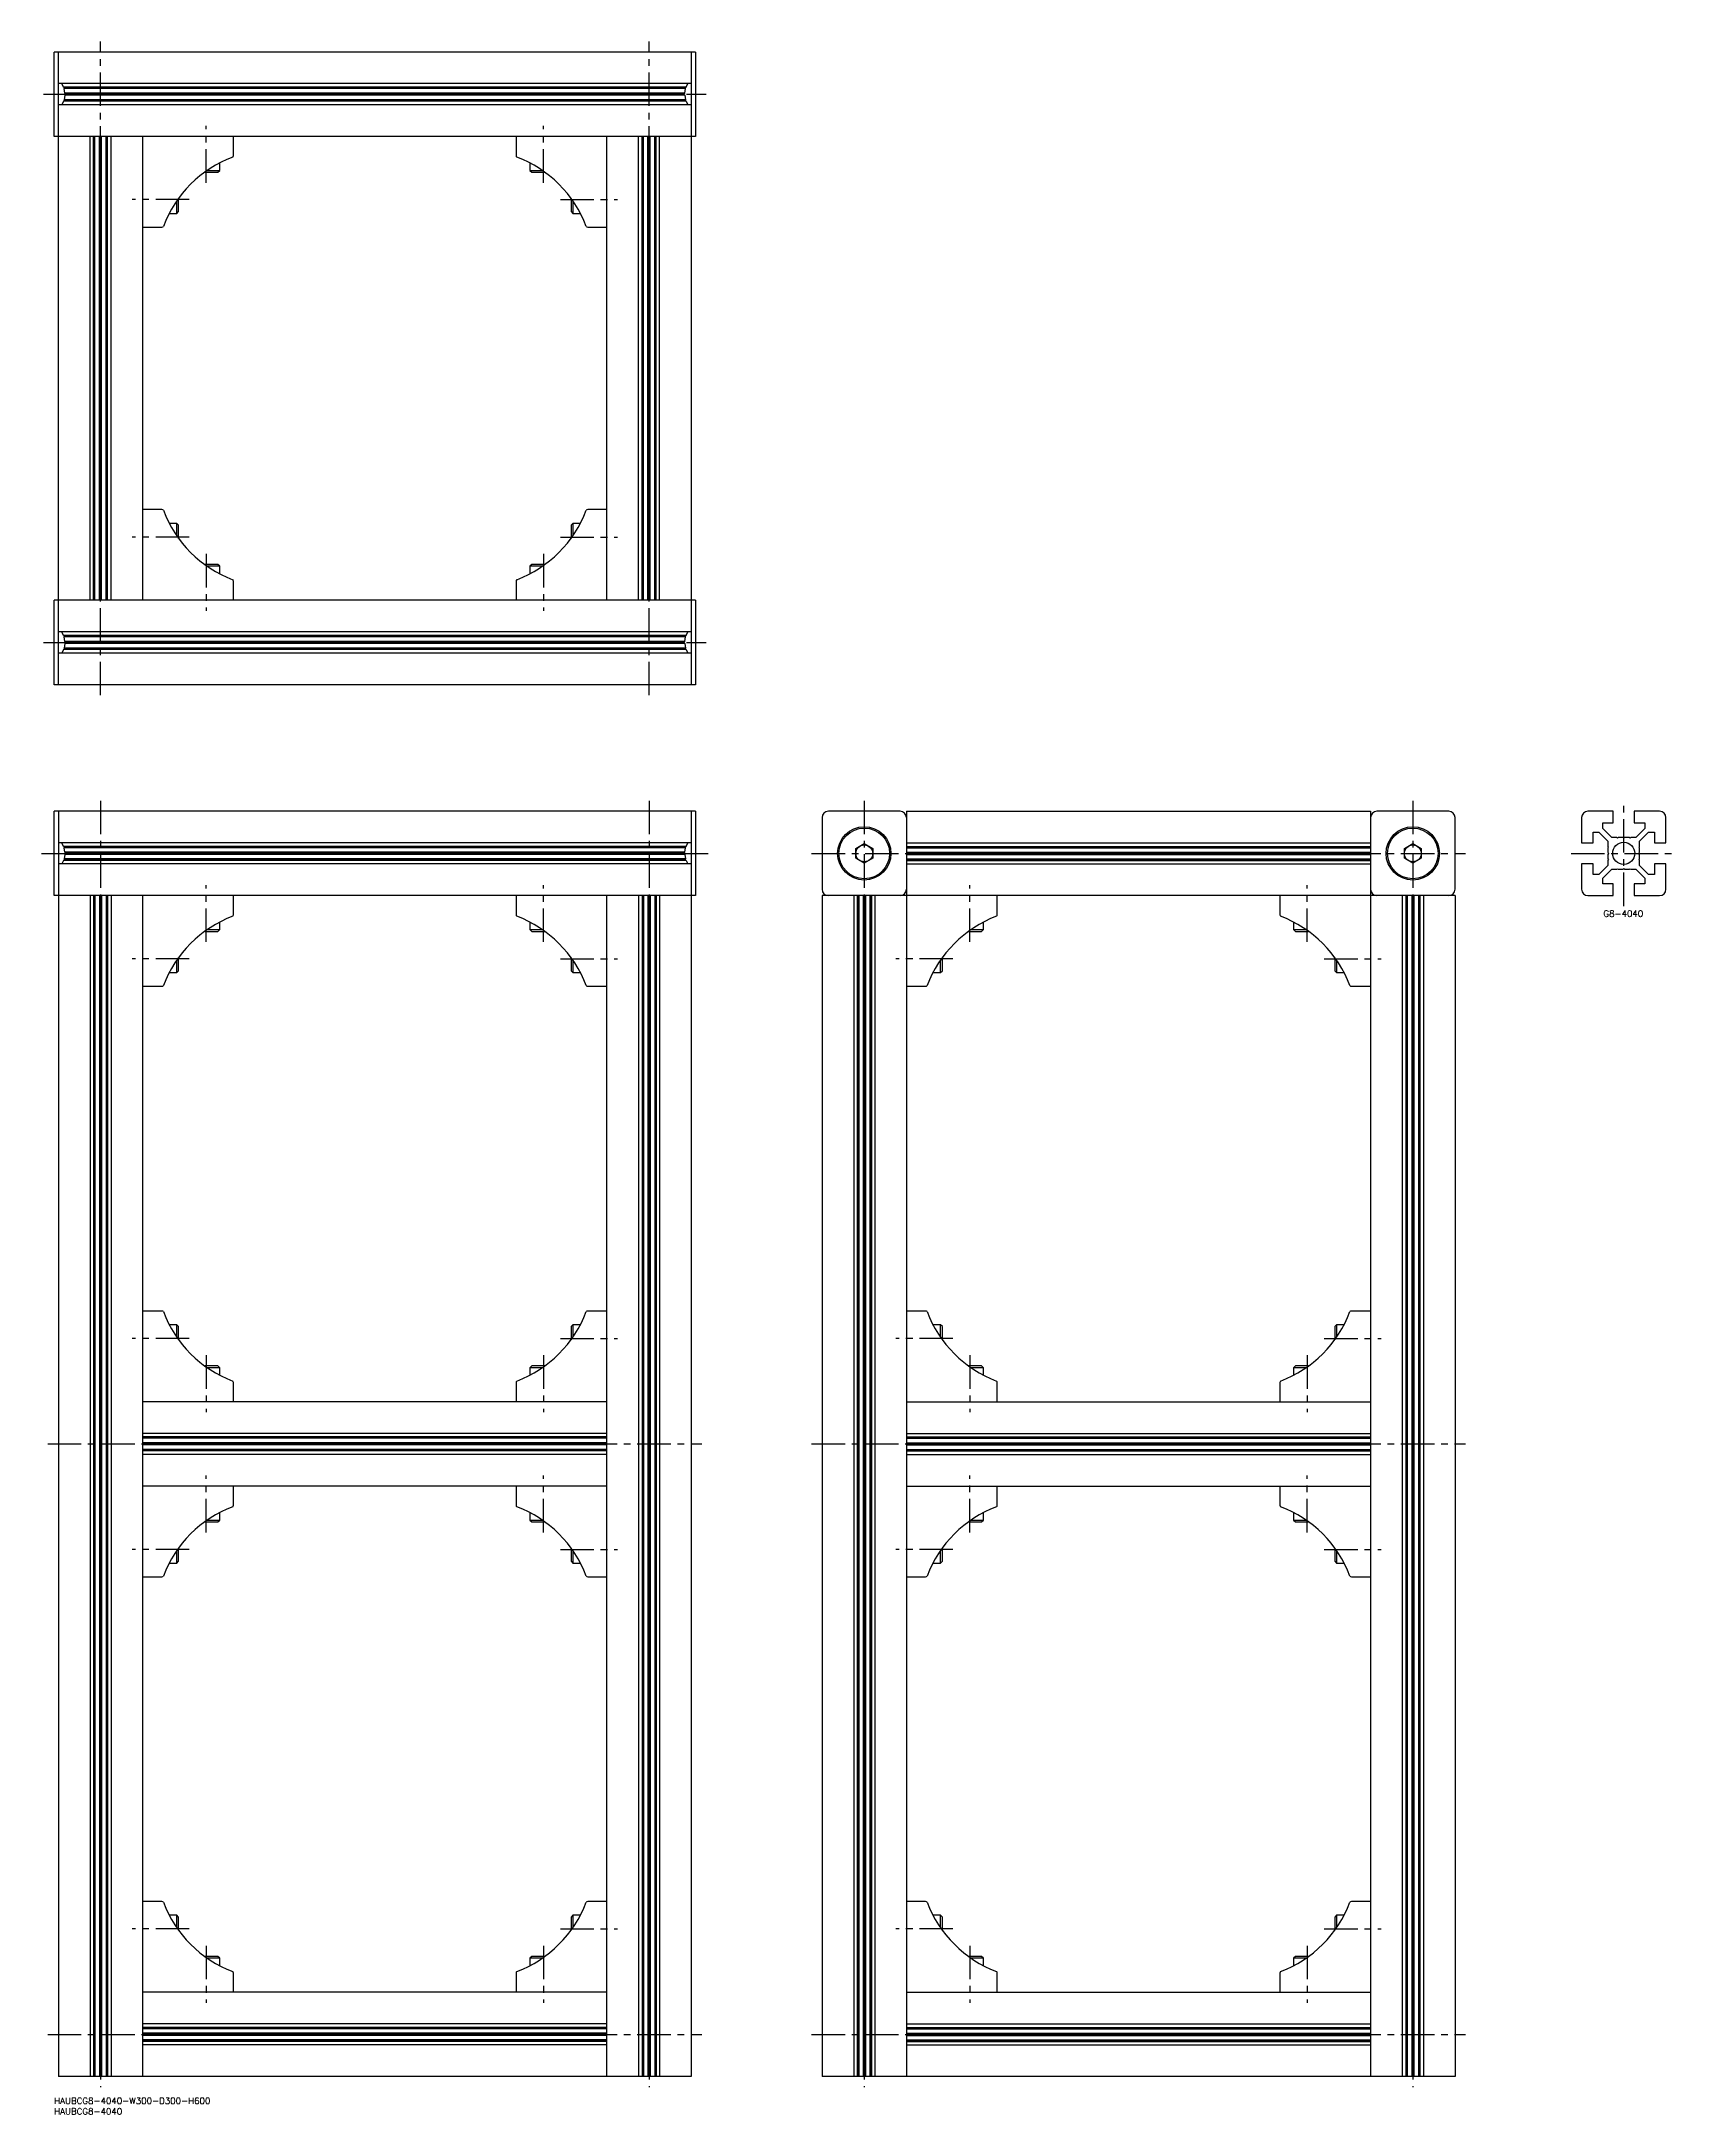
# Model space of a CAD drawing. Extents: x -6 to 769, y -8 to 975.
import ezdxf

# ---------------------------------------------------------------- set-up
doc = ezdxf.new("R2010")
doc.units = 0
doc.header["$LTSCALE"] = 0.5
doc.linetypes.add('CENTER', pattern=[50.8, 31.75, -6.35, 6.35, -6.35])
for name, color, linetype in [('MSM_CENTER', 1, 'CENTER'), ('MSM_CONTINUOUS', 7, 'CONTINUOUS'), ('MSM_PART_NUMBER', 7, 'CONTINUOUS')]:
    doc.layers.add(name, color=color, linetype=linetype)
doc.styles.get("Standard").update_dxf_attribs({"font": 'txt.shx', "height": 3, "bigfont": 'bigfont.shx'})

# ---------------------------------------------------------------- blocks, each defined once
blk = doc.blocks.new('*U8')
at = {"layer": 'MSM_PART_NUMBER'}
blk.add_text('HAUBCG8-4040-W300-D300-H600', height=3, dxfattribs=at).set_placement((0, -3))
blk = doc.blocks.new('*U9')
at = {"layer": 'MSM_PART_NUMBER'}
blk.add_text('HAUBCG8-4040', height=3, dxfattribs=at).set_placement((0, -8))
blk = doc.blocks.new('*U10')
at = {"layer": 'MSM_PART_NUMBER'}
blk.add_text('G8-4040', height=3, dxfattribs=at).set_placement((734.34, 559.97))

msp = doc.modelspace()

# ---------------------------------------------------------------- linework, layer by layer
at = {"layer": 'MSM_CENTER'}
for p, q in [((22, 665), (22, 975)), ((282, 665), (282, 975)), ((-5, 950), (309, 950)), ((72, 908), (72, 935)), ((232, 908), (232, 935)), ((64, 900), (37, 900)), ((240, 900), (267, 900)), ((64, 740), (37, 740)), ((240, 740), (267, 740)), ((72, 732), (72, 705)), ((232, 732), (232, 705)), ((-5, 690), (309, 690)), ((22, 615), (22, 5)), ((282, 615), (282, 5)), ((384, 615), (384, 5)), ((644, 615), (644, 5)), ((744, 565), (744, 615)), ((-6, 590), (310, 590)), ((359, 590), (669, 590)), ((719, 590), (769, 590)), ((72, 548), (72, 575)), ((232, 548), (232, 575)), ((434, 548), (434, 575)), ((594, 548), (594, 575)), ((64, 540), (37, 540)), ((240, 540), (267, 540)), ((426, 540), (399, 540)), ((602, 540), (629, 540)), ((64, 360), (37, 360)), ((240, 360), (267, 360)), ((426, 360), (399, 360)), ((602, 360), (629, 360)), ((72, 352), (72, 325)), ((232, 352), (232, 325)), ((434, 352), (434, 325)), ((594, 352), (594, 325)), ((-3, 310), (307, 310)), ((359, 310), (669, 310)), ((72, 268), (72, 295)), ((232, 268), (232, 295)), ((434, 268), (434, 295)), ((594, 268), (594, 295)), ((64, 260), (37, 260)), ((240, 260), (267, 260)), ((426, 260), (399, 260)), ((602, 260), (629, 260)), ((64, 80), (37, 80)), ((240, 80), (267, 80)), ((426, 80), (399, 80)), ((602, 80), (629, 80)), ((72, 72), (72, 45)), ((232, 72), (232, 45)), ((434, 72), (434, 45)), ((594, 72), (594, 45)), ((-3, 30), (307, 30)), ((359, 30), (669, 30))]:
    msp.add_line(p, q, dxfattribs=at)
at = {"layer": 'MSM_CONTINUOUS'}
for p, q in [((304, 970), (0, 970)), ((0, 930), (0, 970)), ((2, 670), (2, 970)), ((302, 970), (302, 670)), ((304, 970), (304, 930)), ((302, 955), (2, 955)), ((4.44, 953.35), (3.63, 955.01)), ((299.56, 953.35), (300.37, 955.01)), ((302, 945), (2, 945)), ((4.44, 946.65), (3.63, 944.99)), ((299.56, 953.35), (4.44, 953.35)), ((4.44, 953.35), (4.76, 953)), ((4.76, 947), (4.44, 946.65)), ((299.56, 946.65), (4.44, 946.65)), ((4.76, 953), (4.69, 952.65)), ((299.31, 952.65), (4.69, 952.65)), ((5.13, 950.52), (4.69, 952.65)), ((5.13, 949.48), (4.69, 947.35)), ((299.31, 947.35), (4.69, 947.35)), ((4.69, 947.35), (4.76, 947)), ((299.24, 953), (4.76, 953)), ((299.24, 947), (4.76, 947)), ((298.87, 950.52), (5.13, 950.52)), ((5.13, 950.52), (5.45, 950)), ((5.45, 950), (5.13, 949.48)), ((298.87, 949.48), (5.13, 949.48)), ((298.55, 950), (5.45, 950)), ((298.55, 950), (298.87, 950.52)), ((298.87, 949.48), (298.55, 950)), ((298.87, 950.52), (299.31, 952.65)), ((298.87, 949.48), (299.31, 947.35)), ((299.24, 953), (299.56, 953.35)), ((299.31, 952.65), (299.24, 953)), ((299.24, 947), (299.31, 947.35)), ((299.56, 946.65), (299.24, 947)), ((299.56, 946.65), (300.37, 944.99)), ((304, 930), (0, 930)), ((17, 710), (17, 930)), ((18.65, 710), (18.65, 930)), ((19, 710), (19, 930)), ((19.35, 710), (19.35, 930)), ((21.48, 710), (21.48, 930)), ((22, 710), (22, 930)), ((22.52, 710), (22.52, 930)), ((24.65, 710), (24.65, 930)), ((25, 710), (25, 930)), ((25.35, 710), (25.35, 930)), ((27, 710), (27, 930)), ((42, 710), (42, 930)), ((85, 920.91), (85, 930)), ((219, 930), (219, 920.91)), ((262, 710), (262, 930)), ((277, 710), (277, 930)), ((278.65, 710), (278.65, 930)), ((279, 710), (279, 930)), ((279.35, 710), (279.35, 930)), ((281.48, 710), (281.48, 930)), ((282, 710), (282, 930)), ((282.52, 710), (282.52, 930)), ((284.65, 710), (284.65, 930)), ((285, 710), (285, 930)), ((285.35, 710), (285.35, 930)), ((287, 710), (287, 930)), ((78.5, 913.87), (78.5, 917.42)), ((225.5, 917.42), (225.5, 913.87)), ((71.39, 913), (77.63, 913)), ((72.61, 913.87), (78.5, 913.87)), ((77.63, 913), (78.5, 913.87)), ((225.5, 913.87), (226.37, 913)), ((225.5, 913.87), (231.39, 913.87)), ((226.37, 913), (232.61, 913)), ((58.13, 893.5), (58.13, 899.39)), ((59, 894.37), (59, 900.61)), ((245, 900.61), (245, 894.37)), ((245.87, 899.39), (245.87, 893.5)), ((42, 887), (51.09, 887)), ((54.58, 893.5), (58.13, 893.5)), ((58.13, 893.5), (59, 894.37)), ((245, 894.37), (245.87, 893.5)), ((245.87, 893.5), (249.42, 893.5)), ((252.91, 887), (262, 887)), ((51.09, 753), (42, 753)), ((262, 753), (252.91, 753)), ((58.13, 746.5), (54.58, 746.5)), ((59, 745.63), (58.13, 746.5)), ((58.13, 740.61), (58.13, 746.5)), ((59, 739.39), (59, 745.63)), ((245.87, 746.5), (245, 745.63)), ((245, 745.63), (245, 739.39)), ((249.42, 746.5), (245.87, 746.5)), ((245.87, 746.5), (245.87, 740.61)), ((77.63, 727), (71.39, 727)), ((78.5, 726.13), (72.61, 726.13)), ((78.5, 726.13), (77.63, 727)), ((78.5, 722.58), (78.5, 726.13)), ((85, 710), (85, 719.09)), ((219, 719.09), (219, 710)), ((226.37, 727), (225.5, 726.13)), ((225.5, 726.13), (225.5, 722.58)), ((231.39, 726.13), (225.5, 726.13)), ((232.61, 727), (226.37, 727)), ((0, 670), (0, 710)), ((304, 710), (0, 710)), ((304, 710), (304, 670)), ((302, 695), (2, 695)), ((4.44, 693.35), (3.63, 695.01)), ((299.56, 693.35), (4.44, 693.35)), ((4.44, 693.35), (4.76, 693)), ((4.76, 693), (4.69, 692.65)), ((299.31, 692.65), (4.69, 692.65)), ((5.13, 690.52), (4.69, 692.65)), ((5.13, 689.48), (4.69, 687.35)), ((299.24, 693), (4.76, 693)), ((298.87, 690.52), (5.13, 690.52)), ((5.13, 690.52), (5.45, 690)), ((5.45, 690), (5.13, 689.48)), ((298.87, 689.48), (5.13, 689.48)), ((298.55, 690), (5.45, 690)), ((298.55, 690), (298.87, 690.52)), ((298.87, 689.48), (298.55, 690)), ((298.87, 690.52), (299.31, 692.65)), ((298.87, 689.48), (299.31, 687.35)), ((299.24, 693), (299.56, 693.35)), ((299.31, 692.65), (299.24, 693)), ((299.56, 693.35), (300.37, 695.01)), ((302, 685), (2, 685)), ((4.44, 686.65), (3.63, 684.99)), ((4.76, 687), (4.44, 686.65)), ((299.56, 686.65), (4.44, 686.65)), ((299.31, 687.35), (4.69, 687.35)), ((4.69, 687.35), (4.76, 687)), ((299.24, 687), (4.76, 687)), ((299.24, 687), (299.31, 687.35)), ((299.56, 686.65), (299.24, 687)), ((299.56, 686.65), (300.37, 684.99)), ((304, 670), (0, 670)), ((0, 570), (0, 610)), ((304, 610), (0, 610)), ((2, 610), (2, 10)), ((302, 610), (302, 10)), ((304, 610), (304, 570)), ((401, 610), (367, 610)), ((404, 610), (404, 10)), ((404, 610), (624, 610)), ((624, 610), (624, 10)), ((661, 610), (627, 610)), ((739, 610), (727, 610)), ((739, 604.5), (739, 610)), ((761, 610), (749, 610)), ((749, 610), (749, 604.5)), ((364, 607), (364, 573)), ((664, 573), (664, 607)), ((724, 607), (724, 595)), ((729.5, 600), (732.23, 600)), ((729.5, 595), (729.5, 600)), ((732.23, 600), (736.5, 595.73)), ((734, 601.77), (734, 604.5)), ((734, 604.5), (739, 604.5)), ((738.27, 597.5), (734, 601.77)), ((749, 604.5), (754, 604.5)), ((754, 601.77), (749.73, 597.5)), ((751.5, 595.73), (755.77, 600)), ((754, 604.5), (754, 601.77)), ((755.77, 600), (758.5, 600)), ((758.5, 600), (758.5, 595)), ((764, 595), (764, 607)), ((302, 595), (2, 595)), ((4.44, 593.35), (3.63, 595.01)), ((299.56, 593.35), (4.44, 593.35)), ((4.44, 593.35), (4.76, 593)), ((4.76, 593), (4.69, 592.65)), ((299.31, 592.65), (4.69, 592.65)), ((5.13, 590.52), (4.69, 592.65)), ((299.24, 593), (4.76, 593)), ((298.87, 590.52), (5.13, 590.52)), ((5.13, 590.52), (5.45, 590)), ((5.45, 590), (5.13, 589.48)), ((298.55, 590), (5.45, 590)), ((298.55, 590), (298.87, 590.52)), ((298.87, 589.48), (298.55, 590)), ((298.87, 590.52), (299.31, 592.65)), ((299.24, 593), (299.56, 593.35)), ((299.31, 592.65), (299.24, 593)), ((299.56, 593.35), (300.37, 595.01)), ((380, 592.31), (384, 594.62)), ((380, 587.69), (380, 592.31)), ((384, 594.62), (388, 592.31)), ((388, 592.31), (388, 587.69)), ((404, 595), (624, 595)), ((404, 593.35), (624, 593.35)), ((404, 593), (624, 593)), ((404, 592.65), (624, 592.65)), ((404, 590.52), (624, 590.52)), ((404, 590), (624, 590)), ((640, 592.31), (644, 594.62)), ((640, 587.69), (640, 592.31)), ((644, 594.62), (648, 592.31)), ((648, 592.31), (648, 587.69)), ((724, 595), (729.5, 595)), ((736.5, 595.73), (736.5, 593.35)), ((736.5, 593.35), (736.7, 593)), ((736.7, 593), (736.5, 592.65)), ((736.5, 592.65), (736.5, 590.52)), ((736.5, 590.52), (736.8, 590)), ((736.8, 590), (736.5, 589.48)), ((740.65, 597.5), (738.27, 597.5)), ((741, 597.3), (740.65, 597.5)), ((741.35, 597.5), (741, 597.3)), ((743.48, 597.5), (741.35, 597.5)), ((744, 597.2), (743.48, 597.5)), ((744.52, 597.5), (744, 597.2)), ((746.65, 597.5), (744.52, 597.5)), ((747, 597.3), (746.65, 597.5)), ((747.35, 597.5), (747, 597.3)), ((749.73, 597.5), (747.35, 597.5)), ((751.2, 590), (751.5, 590.52)), ((751.5, 589.48), (751.2, 590)), ((751.3, 593), (751.5, 593.35)), ((751.5, 592.65), (751.3, 593)), ((751.5, 593.35), (751.5, 595.73)), ((751.5, 590.52), (751.5, 592.65)), ((758.5, 595), (764, 595)), ((302, 585), (2, 585)), ((4.44, 586.65), (3.63, 584.99)), ((4.76, 587), (4.44, 586.65)), ((299.56, 586.65), (4.44, 586.65)), ((5.13, 589.48), (4.69, 587.35)), ((299.31, 587.35), (4.69, 587.35)), ((4.69, 587.35), (4.76, 587)), ((299.24, 587), (4.76, 587)), ((298.87, 589.48), (5.13, 589.48)), ((298.87, 589.48), (299.31, 587.35)), ((299.24, 587), (299.31, 587.35)), ((299.56, 586.65), (299.24, 587)), ((299.56, 586.65), (300.37, 584.99)), ((384, 585.38), (380, 587.69)), ((388, 587.69), (384, 585.38)), ((404, 589.48), (624, 589.48)), ((404, 587.35), (624, 587.35)), ((404, 587), (624, 587)), ((404, 586.65), (624, 586.65)), ((404, 585), (624, 585)), ((644, 585.38), (640, 587.69)), ((648, 587.69), (644, 585.38)), ((729.5, 585), (724, 585)), ((724, 585), (724, 573)), ((729.5, 580), (729.5, 585)), ((732.23, 580), (729.5, 580)), ((736.5, 584.27), (732.23, 580)), ((734, 578.23), (738.27, 582.5)), ((736.5, 589.48), (736.5, 587.35)), ((736.5, 587.35), (736.7, 587)), ((736.7, 587), (736.5, 586.65)), ((736.5, 586.65), (736.5, 584.27)), ((738.27, 582.5), (740.65, 582.5)), ((740.65, 582.5), (741, 582.7)), ((741, 582.7), (741.35, 582.5)), ((741.35, 582.5), (743.48, 582.5)), ((743.48, 582.5), (744, 582.8)), ((744, 582.8), (744.52, 582.5)), ((744.52, 582.5), (746.65, 582.5)), ((746.65, 582.5), (747, 582.7)), ((747, 582.7), (747.35, 582.5)), ((747.35, 582.5), (749.73, 582.5)), ((749.73, 582.5), (754, 578.23)), ((751.3, 587), (751.5, 587.35)), ((751.5, 586.65), (751.3, 587)), ((751.5, 587.35), (751.5, 589.48)), ((751.5, 584.27), (751.5, 586.65)), ((755.77, 580), (751.5, 584.27)), ((758.5, 580), (755.77, 580)), ((764, 585), (758.5, 585)), ((758.5, 585), (758.5, 580)), ((764, 573), (764, 585)), ((734, 575.5), (734, 578.23)), ((739, 575.5), (734, 575.5)), ((739, 570), (739, 575.5)), ((754, 575.5), (749, 575.5)), ((749, 575.5), (749, 570)), ((754, 578.23), (754, 575.5)), ((304, 570), (0, 570)), ((17, 570), (17, 10)), ((18.65, 570), (18.65, 10)), ((19, 570), (19, 10)), ((19.35, 570), (19.35, 10)), ((21.48, 570), (21.48, 10)), ((22, 570), (22, 10)), ((22.52, 570), (22.52, 10)), ((24.65, 570), (24.65, 10)), ((25, 570), (25, 10)), ((25.35, 570), (25.35, 10)), ((27, 570), (27, 10)), ((42, 10), (42, 570)), ((85, 560.91), (85, 570)), ((219, 570), (219, 560.91)), ((262, 10), (262, 570)), ((277, 570), (277, 10)), ((278.65, 570), (278.65, 10)), ((279, 570), (279, 10)), ((279.35, 570), (279.35, 10)), ((281.48, 570), (281.48, 10)), ((282, 570), (282, 10)), ((282.52, 570), (282.52, 10)), ((284.65, 570), (284.65, 10)), ((285, 570), (285, 10)), ((285.35, 570), (285.35, 10)), ((287, 570), (287, 10)), ((664, 570), (364, 570)), ((364, 570), (364, 10)), ((379, 570), (379, 10)), ((380.65, 570), (380.65, 10)), ((381, 570), (381, 10)), ((381.35, 570), (381.35, 10)), ((383.48, 570), (383.48, 10)), ((384, 570), (384, 10)), ((384.52, 570), (384.52, 10)), ((386.65, 570), (386.65, 10)), ((387, 570), (387, 10)), ((387.35, 570), (387.35, 10)), ((389, 570), (389, 10)), ((447, 560.91), (447, 570)), ((581, 570), (581, 560.91)), ((639, 570), (639, 10)), ((640.65, 570), (640.65, 10)), ((641, 570), (641, 10)), ((641.35, 570), (641.35, 10)), ((643.48, 570), (643.48, 10)), ((644, 570), (644, 10)), ((644.52, 570), (644.52, 10)), ((646.65, 570), (646.65, 10)), ((647, 570), (647, 10)), ((647.35, 570), (647.35, 10)), ((649, 570), (649, 10)), ((664, 570), (664, 10)), ((727, 570), (739, 570)), ((749, 570), (761, 570)), ((71.39, 553), (77.63, 553)), ((72.61, 553.87), (78.5, 553.87)), ((77.63, 553), (78.5, 553.87)), ((78.5, 553.87), (78.5, 557.42)), ((225.5, 557.42), (225.5, 553.87)), ((225.5, 553.87), (226.37, 553)), ((225.5, 553.87), (231.39, 553.87)), ((226.37, 553), (232.61, 553)), ((433.39, 553), (439.63, 553)), ((434.61, 553.87), (440.5, 553.87)), ((439.63, 553), (440.5, 553.87)), ((440.5, 553.87), (440.5, 557.42)), ((587.5, 557.42), (587.5, 553.87)), ((587.5, 553.87), (588.37, 553)), ((587.5, 553.87), (593.39, 553.87)), ((588.37, 553), (594.61, 553)), ((54.58, 533.5), (58.13, 533.5)), ((58.13, 533.5), (58.13, 539.39)), ((58.13, 533.5), (59, 534.37)), ((59, 534.37), (59, 540.61)), ((245, 540.61), (245, 534.37)), ((245, 534.37), (245.87, 533.5)), ((245.87, 539.39), (245.87, 533.5)), ((245.87, 533.5), (249.42, 533.5)), ((416.58, 533.5), (420.13, 533.5)), ((420.13, 533.5), (420.13, 539.39)), ((420.13, 533.5), (421, 534.37)), ((421, 534.37), (421, 540.61)), ((607, 540.61), (607, 534.37)), ((607, 534.37), (607.87, 533.5)), ((607.87, 539.39), (607.87, 533.5)), ((607.87, 533.5), (611.42, 533.5)), ((42, 527), (51.09, 527)), ((252.91, 527), (262, 527)), ((404, 527), (413.09, 527)), ((614.91, 527), (624, 527)), ((51.09, 373), (42, 373)), ((58.13, 366.5), (54.58, 366.5)), ((59, 365.63), (58.13, 366.5)), ((58.13, 360.61), (58.13, 366.5)), ((59, 359.39), (59, 365.63)), ((245.87, 366.5), (245, 365.63)), ((245, 365.63), (245, 359.39)), ((249.42, 366.5), (245.87, 366.5)), ((245.87, 366.5), (245.87, 360.61)), ((262, 373), (252.91, 373)), ((413.09, 373), (404, 373)), ((420.13, 366.5), (416.58, 366.5)), ((421, 365.63), (420.13, 366.5)), ((420.13, 360.61), (420.13, 366.5)), ((421, 359.39), (421, 365.63)), ((607.87, 366.5), (607, 365.63)), ((607, 365.63), (607, 359.39)), ((611.42, 366.5), (607.87, 366.5)), ((607.87, 366.5), (607.87, 360.61)), ((624, 373), (614.91, 373)), ((77.63, 347), (71.39, 347)), ((78.5, 346.13), (72.61, 346.13)), ((78.5, 346.13), (77.63, 347)), ((78.5, 342.58), (78.5, 346.13)), ((226.37, 347), (225.5, 346.13)), ((225.5, 346.13), (225.5, 342.58)), ((231.39, 346.13), (225.5, 346.13)), ((232.61, 347), (226.37, 347)), ((439.63, 347), (433.39, 347)), ((440.5, 346.13), (434.61, 346.13)), ((440.5, 346.13), (439.63, 347)), ((440.5, 342.58), (440.5, 346.13)), ((588.37, 347), (587.5, 346.13)), ((587.5, 346.13), (587.5, 342.58)), ((593.39, 346.13), (587.5, 346.13)), ((594.61, 347), (588.37, 347)), ((85, 330), (85, 339.09)), ((219, 339.09), (219, 330)), ((447, 330), (447, 339.09)), ((581, 339.09), (581, 330)), ((262, 330), (42, 330)), ((404, 330), (624, 330)), ((262, 315), (42, 315)), ((404, 315), (624, 315)), ((262, 313.35), (42, 313.35)), ((262, 313), (42, 313)), ((262, 312.65), (42, 312.65)), ((262, 310.52), (42, 310.52)), ((262, 310), (42, 310)), ((262, 309.48), (42, 309.48)), ((262, 307.35), (42, 307.35)), ((262, 307), (42, 307)), ((262, 306.65), (42, 306.65)), ((262, 305), (42, 305)), ((404, 313.35), (624, 313.35)), ((404, 313), (624, 313)), ((404, 312.65), (624, 312.65)), ((404, 310.52), (624, 310.52)), ((404, 310), (624, 310)), ((404, 309.48), (624, 309.48)), ((404, 307.35), (624, 307.35)), ((404, 307), (624, 307)), ((404, 306.65), (624, 306.65)), ((404, 305), (624, 305)), ((262, 290), (42, 290)), ((85, 280.91), (85, 290)), ((219, 290), (219, 280.91)), ((404, 290), (624, 290)), ((447, 280.91), (447, 290)), ((581, 290), (581, 280.91)), ((78.5, 273.87), (78.5, 277.42)), ((225.5, 277.42), (225.5, 273.87)), ((440.5, 273.87), (440.5, 277.42)), ((587.5, 277.42), (587.5, 273.87)), ((71.39, 273), (77.63, 273)), ((72.61, 273.87), (78.5, 273.87)), ((77.63, 273), (78.5, 273.87)), ((225.5, 273.87), (226.37, 273)), ((225.5, 273.87), (231.39, 273.87)), ((226.37, 273), (232.61, 273)), ((433.39, 273), (439.63, 273)), ((434.61, 273.87), (440.5, 273.87)), ((439.63, 273), (440.5, 273.87)), ((587.5, 273.87), (588.37, 273)), ((587.5, 273.87), (593.39, 273.87)), ((588.37, 273), (594.61, 273)), ((58.13, 253.5), (58.13, 259.39)), ((59, 254.37), (59, 260.61)), ((245, 260.61), (245, 254.37)), ((245.87, 259.39), (245.87, 253.5)), ((420.13, 253.5), (420.13, 259.39)), ((421, 254.37), (421, 260.61)), ((607, 260.61), (607, 254.37)), ((607.87, 259.39), (607.87, 253.5)), ((42, 247), (51.09, 247)), ((54.58, 253.5), (58.13, 253.5)), ((58.13, 253.5), (59, 254.37)), ((245, 254.37), (245.87, 253.5)), ((245.87, 253.5), (249.42, 253.5)), ((252.91, 247), (262, 247)), ((404, 247), (413.09, 247)), ((416.58, 253.5), (420.13, 253.5)), ((420.13, 253.5), (421, 254.37)), ((607, 254.37), (607.87, 253.5)), ((607.87, 253.5), (611.42, 253.5)), ((614.91, 247), (624, 247)), ((51.09, 93), (42, 93)), ((262, 93), (252.91, 93)), ((413.09, 93), (404, 93)), ((624, 93), (614.91, 93)), ((58.13, 86.5), (54.58, 86.5)), ((59, 85.63), (58.13, 86.5)), ((58.13, 80.61), (58.13, 86.5)), ((59, 79.39), (59, 85.63)), ((245.87, 86.5), (245, 85.63)), ((245, 85.63), (245, 79.39)), ((249.42, 86.5), (245.87, 86.5)), ((245.87, 86.5), (245.87, 80.61)), ((420.13, 86.5), (416.58, 86.5)), ((421, 85.63), (420.13, 86.5)), ((420.13, 80.61), (420.13, 86.5)), ((421, 79.39), (421, 85.63)), ((607.87, 86.5), (607, 85.63)), ((607, 85.63), (607, 79.39)), ((611.42, 86.5), (607.87, 86.5)), ((607.87, 86.5), (607.87, 80.61)), ((77.63, 67), (71.39, 67)), ((78.5, 66.13), (72.61, 66.13)), ((78.5, 66.13), (77.63, 67)), ((78.5, 62.58), (78.5, 66.13)), ((85, 50), (85, 59.09)), ((219, 59.09), (219, 50)), ((226.37, 67), (225.5, 66.13)), ((225.5, 66.13), (225.5, 62.58)), ((231.39, 66.13), (225.5, 66.13)), ((232.61, 67), (226.37, 67)), ((439.63, 67), (433.39, 67)), ((440.5, 66.13), (434.61, 66.13)), ((440.5, 66.13), (439.63, 67)), ((440.5, 62.58), (440.5, 66.13)), ((447, 50), (447, 59.09)), ((581, 59.09), (581, 50)), ((588.37, 67), (587.5, 66.13)), ((587.5, 66.13), (587.5, 62.58)), ((593.39, 66.13), (587.5, 66.13)), ((594.61, 67), (588.37, 67)), ((262, 50), (42, 50)), ((404, 50), (624, 50)), ((262, 35), (42, 35)), ((262, 33.35), (42, 33.35)), ((262, 33), (42, 33)), ((262, 32.65), (42, 32.65)), ((262, 30.52), (42, 30.52)), ((262, 30), (42, 30)), ((404, 35), (624, 35)), ((404, 33.35), (624, 33.35)), ((404, 33), (624, 33)), ((404, 32.65), (624, 32.65)), ((404, 30.52), (624, 30.52)), ((404, 30), (624, 30)), ((262, 29.48), (42, 29.48)), ((262, 27.35), (42, 27.35)), ((262, 27), (42, 27)), ((262, 26.65), (42, 26.65)), ((262, 25), (42, 25)), ((404, 29.48), (624, 29.48)), ((404, 27.35), (624, 27.35)), ((404, 27), (624, 27)), ((404, 26.65), (624, 26.65)), ((404, 25), (624, 25)), ((302, 10), (2, 10)), ((664, 10), (364, 10))]:
    msp.add_line(p, q, dxfattribs=at)
for centre, radius in [((384, 590), 12.65), ((384, 590), 12), ((644, 590), 12.65), ((644, 590), 12), ((384, 590), 4), ((644, 590), 4), ((744, 590), 5.25)]:
    msp.add_circle(centre, radius, dxfattribs=at)
for centre, radius, start, end in [((104.78, 867.22), 56.67, 110.7505, 159.2495), ((84, 920.91), 1, 315, 0), ((220, 920.91), 1, 180, 225), ((199.22, 867.22), 56.67, 20.7505, 69.2495), ((51.09, 888), 1, 270, 315), ((252.91, 888), 1, 225, 270), ((51.09, 752), 1, 45, 90), ((104.78, 772.78), 56.67, 200.7505, 249.2495), ((199.22, 772.78), 56.67, 290.7505, 339.2495), ((252.91, 752), 1, 90, 135), ((84, 719.09), 1, 0, 45), ((220, 719.09), 1, 135, 180), ((367, 607), 3, 90, 180), ((401, 607), 3, 0, 90), ((627, 607), 3, 90, 180), ((661, 607), 3, 0, 90), ((727, 607), 3, 90, 180), ((761, 607), 3, 0, 90), ((367, 573), 3, 180, 270), ((401, 573), 3, 270, 0), ((627, 573), 3, 180, 270), ((661, 573), 3, 270, 0), ((727, 573), 3, 180, 270), ((761, 573), 3, 270, 0), ((84, 560.91), 1, 315, 0), ((220, 560.91), 1, 180, 225), ((446, 560.91), 1, 315, 0), ((582, 560.91), 1, 180, 225), ((104.78, 507.22), 56.67, 110.7505, 159.2495), ((199.22, 507.22), 56.67, 20.7505, 69.2495), ((466.78, 507.22), 56.67, 110.7505, 159.2495), ((561.22, 507.22), 56.67, 20.7505, 69.2495), ((51.09, 528), 1, 270, 315), ((252.91, 528), 1, 225, 270), ((413.09, 528), 1, 270, 315), ((614.91, 528), 1, 225, 270), ((51.09, 372), 1, 45, 90), ((104.78, 392.78), 56.67, 200.7505, 249.2495), ((199.22, 392.78), 56.67, 290.7505, 339.2495), ((252.91, 372), 1, 90, 135), ((413.09, 372), 1, 45, 90), ((466.78, 392.78), 56.67, 200.7505, 249.2495), ((561.22, 392.78), 56.67, 290.7505, 339.2495), ((614.91, 372), 1, 90, 135), ((84, 339.09), 1, 0, 45), ((220, 339.09), 1, 135, 180), ((446, 339.09), 1, 0, 45), ((582, 339.09), 1, 135, 180), ((104.78, 227.22), 56.67, 110.7505, 159.2495), ((84, 280.91), 1, 315, 0), ((220, 280.91), 1, 180, 225), ((199.22, 227.22), 56.67, 20.7505, 69.2495), ((466.78, 227.22), 56.67, 110.7505, 159.2495), ((446, 280.91), 1, 315, 0), ((582, 280.91), 1, 180, 225), ((561.22, 227.22), 56.67, 20.7505, 69.2495), ((51.09, 248), 1, 270, 315), ((252.91, 248), 1, 225, 270), ((413.09, 248), 1, 270, 315), ((614.91, 248), 1, 225, 270), ((51.09, 92), 1, 45, 90), ((104.78, 112.78), 56.67, 200.7505, 249.2495), ((199.22, 112.78), 56.67, 290.7505, 339.2495), ((252.91, 92), 1, 90, 135), ((413.09, 92), 1, 45, 90), ((466.78, 112.78), 56.67, 200.7505, 249.2495), ((561.22, 112.78), 56.67, 290.7505, 339.2495), ((614.91, 92), 1, 90, 135), ((84, 59.09), 1, 0, 45), ((220, 59.09), 1, 135, 180), ((446, 59.09), 1, 0, 45), ((582, 59.09), 1, 135, 180)]:
    msp.add_arc(centre, radius, start, end, dxfattribs=at)

# ---------------------------------------------------------------- block references
for name in ['*U10', '*U8', '*U9']:
    msp.add_blockref(name, (0, 0), dxfattribs=at)

doc.saveas('drawing.dxf')
